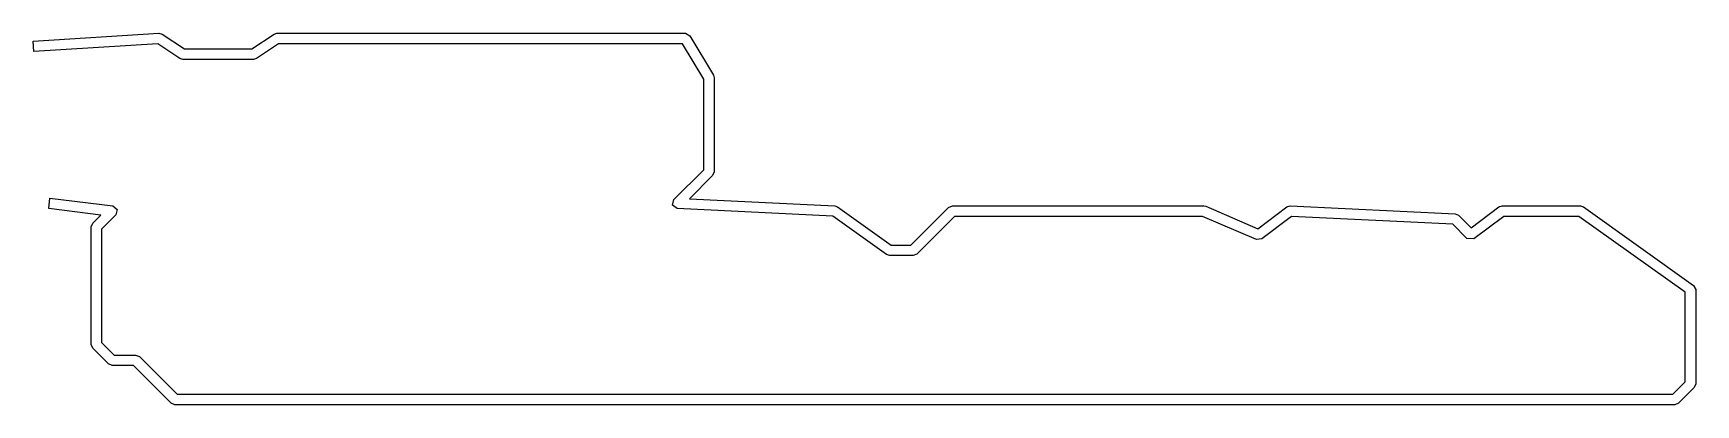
# Model space of a CAD drawing. Extents: x 0 to 2.5, y 0 to 0.56.
import ezdxf

# ---------------------------------------------------------------- set-up
doc = ezdxf.new("R2010")
doc.units = 0
doc.layers.get('0').update_dxf_attribs({"linetype": 'CONTINUOUS'})

msp = doc.modelspace()

# ---------------------------------------------------------------- linework, layer by layer
at = {"color": 160}
for p, q in [((0, 0.5472), (0.189, 0.559)), ((0.189, 0.559), (0.1938, 0.5577)), ((0.1938, 0.5577), (0.2273, 0.5354)), ((0.3288, 0.5354), (0.3623, 0.5577)), ((0.3623, 0.5577), (0.3666, 0.559)), ((0.3666, 0.559), (0.9808, 0.559)), ((0.9808, 0.559), (0.9875, 0.5552)), ((0.9875, 0.5552), (1.023, 0.4961)), ((0.001, 0.5315), (0, 0.5472)), ((0.1873, 0.5431), (0.001, 0.5315)), ((0.2205, 0.521), (0.1873, 0.5431)), ((0.2273, 0.5354), (0.3288, 0.5354)), ((0.369, 0.5433), (0.3356, 0.521)), ((0.9763, 0.5433), (0.369, 0.5433)), ((1.0084, 0.4899), (0.9763, 0.5433)), ((0.2249, 0.5196), (0.2205, 0.521)), ((0.3312, 0.5196), (0.2249, 0.5196)), ((0.3356, 0.521), (0.3312, 0.5196)), ((1.0084, 0.3536), (1.0084, 0.4899)), ((1.023, 0.4961), (1.0241, 0.4921)), ((1.0241, 0.4921), (1.0241, 0.3504)), ((0.9634, 0.3087), (1.0084, 0.3536)), ((1.0241, 0.3504), (1.0218, 0.3448)), ((1.0218, 0.3448), (0.9871, 0.3101)), ((0.0232, 0.2954), (0.0251, 0.311)), ((0.0251, 0.311), (0.1196, 0.2992)), ((0.9616, 0.3003), (0.9634, 0.3087)), ((0.9686, 0.2953), (0.9616, 0.3003)), ((0.9871, 0.3101), (1.2056, 0.2992)), ((0.1017, 0.2855), (0.0232, 0.2954)), ((0.0894, 0.2733), (0.1017, 0.2855)), ((0.1242, 0.2858), (0.1029, 0.2644)), ((0.1196, 0.2992), (0.126, 0.2939)), ((0.126, 0.2939), (0.1242, 0.2858)), ((1.2025, 0.2836), (0.9686, 0.2953)), ((1.2833, 0.2259), (1.2025, 0.2836)), ((1.2056, 0.2992), (1.2098, 0.2977)), ((1.2098, 0.2977), (1.2904, 0.2401)), ((1.3201, 0.2401), (1.3768, 0.2969)), ((1.3856, 0.2834), (1.3289, 0.2267)), ((1.3768, 0.2969), (1.3824, 0.2992)), ((1.3824, 0.2992), (1.7604, 0.2992)), ((1.7587, 0.2834), (1.3856, 0.2834)), ((1.8399, 0.2486), (1.7587, 0.2834)), ((1.7604, 0.2992), (1.7635, 0.2986)), ((1.7635, 0.2986), (1.842, 0.2649)), ((1.842, 0.2649), (1.8855, 0.2976)), ((1.8927, 0.2833), (1.8478, 0.2496)), ((1.8855, 0.2976), (1.8906, 0.2992)), ((1.8906, 0.2992), (2.1387, 0.2874)), ((2.1349, 0.2718), (1.8927, 0.2833)), ((2.1387, 0.2874), (2.1439, 0.2851)), ((2.1439, 0.2851), (2.1627, 0.2663)), ((2.1627, 0.2663), (2.2044, 0.2976)), ((2.2118, 0.2834), (2.1667, 0.2496)), ((2.2044, 0.2976), (2.2092, 0.2992)), ((2.2092, 0.2992), (2.3272, 0.2992)), ((2.3248, 0.2834), (2.2118, 0.2834)), ((2.4848, 0.1692), (2.3248, 0.2834)), ((2.3272, 0.2992), (2.3318, 0.2977)), ((2.3318, 0.2977), (2.4972, 0.1796)), ((0.0871, 0.2677), (0.0894, 0.2733)), ((0.0871, 0.0905), (0.0871, 0.2677)), ((0.1029, 0.2644), (0.1029, 0.0938)), ((2.1564, 0.2503), (2.1349, 0.2718)), ((2.1667, 0.2496), (2.1564, 0.2503)), ((1.2879, 0.2244), (1.2833, 0.2259)), ((1.2904, 0.2401), (1.3201, 0.2401)), ((1.3289, 0.2267), (1.3234, 0.2244)), ((1.8478, 0.2496), (1.8399, 0.2486)), ((1.3234, 0.2244), (1.2879, 0.2244)), ((2.4972, 0.1796), (2.5005, 0.1732)), ((2.4848, 0.0347), (2.4848, 0.1692)), ((2.5005, 0.1732), (2.5005, 0.0315)), ((0.0894, 0.085), (0.0871, 0.0905)), ((0.113, 0.0614), (0.0894, 0.085)), ((0.1029, 0.0938), (0.1219, 0.0748)), ((0.1186, 0.059), (0.113, 0.0614)), ((0.1508, 0.059), (0.1186, 0.059)), ((0.1219, 0.0748), (0.154, 0.0748)), ((0.2075, 0.0023), (0.1508, 0.059)), ((0.154, 0.0748), (0.1596, 0.0725)), ((0.1596, 0.0725), (0.2164, 0.0157)), ((2.4658, 0.0157), (2.4848, 0.0347)), ((2.4982, 0.0259), (2.4746, 0.0023)), ((2.5005, 0.0315), (2.4982, 0.0259)), ((0.2131, 0), (0.2075, 0.0023)), ((2.469, 0), (0.2131, 0)), ((0.2164, 0.0157), (2.4658, 0.0157)), ((2.4746, 0.0023), (2.469, 0))]:
    msp.add_line(p, q, dxfattribs=at)

doc.saveas('drawing.dxf')
